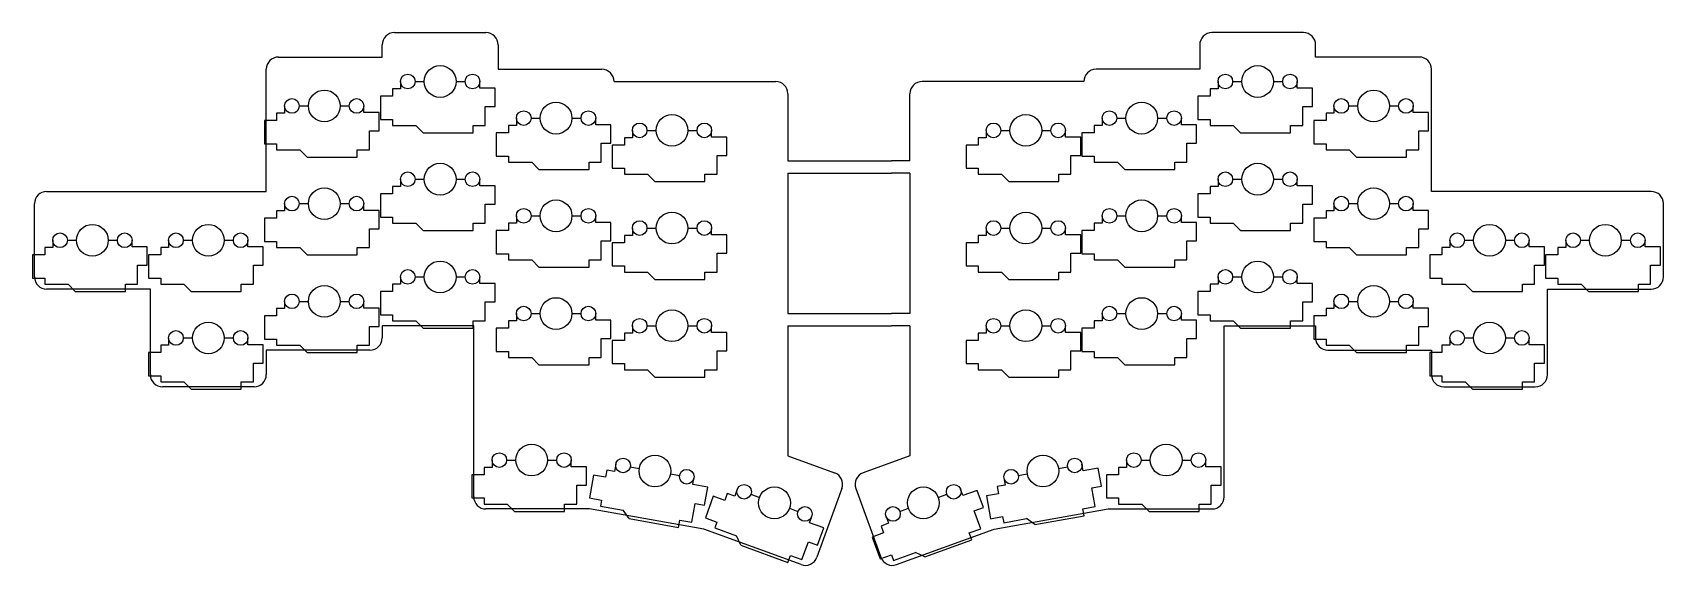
# Model space of a CAD drawing. Extents: x -134 to 134, y -87 to 0.
import ezdxf

# ---------------------------------------------------------------- set-up
doc = ezdxf.new("R2010")
doc.units = 0
doc.layers.add('BLACK', color=7, linetype='CONTINUOUS')

msp = doc.modelspace()

# ---------------------------------------------------------------- linework, layer by layer
at = {"layer": 'BLACK', "linetype": 'CONTINUOUS'}
for p, q in [((-74.5, 0), (-59.5, 0)), ((74.5, 0), (59.5, 0)), ((-76.5, -4), (-76.5, -2)), ((-57.5, -2), (-57.5, -6)), ((57.5, -2), (57.5, -6)), ((76.5, -4), (76.5, -2)), ((-93.5, -4), (-76.5, -4)), ((93.5, -4), (76.5, -4)), ((-95.5, -26), (-95.5, -6)), ((-73.5, -8), (-73.5, -9.2)), ((-71.1, -8), (-69.6, -8)), ((-64.4, -8), (-62.9, -8)), ((-60.5, -9.1), (-60.5, -8)), ((-57.5, -6), (-40.5, -6)), ((-38.5, -8), (-12, -8)), ((38.5, -8), (12, -8)), ((57.5, -6), (40.5, -6)), ((60.5, -8), (60.5, -9.2)), ((62.9, -8), (64.4, -8)), ((69.6, -8), (71.1, -8)), ((73.5, -9.1), (73.5, -8)), ((95.5, -26), (95.5, -6)), ((-76.8, -10.4), (-76.8, -14.2)), ((-74.8, -10.4), (-76.8, -10.4)), ((-74.8, -9.2), (-74.8, -10.4)), ((-73.5, -9.2), (-74.8, -9.2)), ((-58, -9.1), (-60.5, -9.1)), ((-58, -12.1), (-58, -9.1)), ((-10, -10), (-10, -21)), ((10, -21), (10, -10)), ((57.2, -10.4), (57.2, -14.2)), ((59.2, -10.4), (57.2, -10.4)), ((59.2, -9.2), (59.2, -10.4)), ((60.5, -9.2), (59.2, -9.2)), ((76, -9.1), (73.5, -9.1)), ((76, -12.1), (76, -9.1)), ((-93.8, -13.2), (-93.8, -14.4)), ((-92.5, -13.2), (-93.8, -13.2)), ((-92.5, -12), (-92.5, -13.2)), ((-90.1, -12), (-88.6, -12)), ((-83.4, -12), (-81.9, -12)), ((-79.5, -13.1), (-79.5, -12)), ((-77, -13.1), (-79.5, -13.1)), ((-77, -16.1), (-77, -13.1)), ((-59.6, -12.1), (-58, -12.1)), ((-59.6, -15.2), (-59.6, -12.1)), ((74.4, -12.1), (76, -12.1)), ((74.4, -15.2), (74.4, -12.1)), ((78.2, -13.2), (78.2, -14.4)), ((79.5, -13.2), (78.2, -13.2)), ((79.5, -12), (79.5, -13.2)), ((81.9, -12), (83.4, -12)), ((88.6, -12), (90.1, -12)), ((92.5, -13.1), (92.5, -12)), ((95, -13.1), (92.5, -13.1)), ((95, -16.1), (95, -13.1)), ((-95.8, -14.4), (-95.8, -18.2)), ((-93.8, -14.4), (-95.8, -14.4)), ((-76.8, -14.2), (-74.8, -14.2)), ((-74.8, -14.2), (-74.8, -15.2)), ((-74.8, -15.2), (-71, -15.2)), ((-69.8, -16.4), (-71, -15.2)), ((-61.6, -15.2), (-59.6, -15.2)), ((-61.6, -16.4), (-61.6, -15.2)), ((-55.8, -15.2), (-55.8, -16.4)), ((-54.5, -15.2), (-55.8, -15.2)), ((-54.5, -14), (-54.5, -15.2)), ((-52.1, -14), (-50.6, -14)), ((-45.4, -14), (-43.9, -14)), ((-41.5, -15.1), (-41.5, -14)), ((-39, -15.1), (-41.5, -15.1)), ((-39, -18.1), (-39, -15.1)), ((-35.5, -16), (-35.5, -17.2)), ((-33.1, -16), (-31.6, -16)), ((-26.4, -16), (-24.9, -16)), ((-22.5, -17.1), (-22.5, -16)), ((22.5, -16), (22.5, -17.2)), ((24.9, -16), (26.4, -16)), ((31.6, -16), (33.1, -16)), ((35.5, -17.1), (35.5, -16)), ((40.2, -15.2), (40.2, -16.4)), ((41.5, -15.2), (40.2, -15.2)), ((41.5, -14), (41.5, -15.2)), ((43.9, -14), (45.4, -14)), ((50.6, -14), (52.1, -14)), ((54.5, -15.1), (54.5, -14)), ((57, -15.1), (54.5, -15.1)), ((57, -18.1), (57, -15.1)), ((57.2, -14.2), (59.2, -14.2)), ((59.2, -14.2), (59.2, -15.2)), ((59.2, -15.2), (63, -15.2)), ((64.2, -16.4), (63, -15.2)), ((72.4, -15.2), (74.4, -15.2)), ((72.4, -16.4), (72.4, -15.2)), ((76.2, -14.4), (76.2, -18.2)), ((78.2, -14.4), (76.2, -14.4)), ((-95.8, -18.2), (-93.8, -18.2)), ((-93.8, -18.2), (-93.8, -19.2)), ((-78.6, -16.1), (-77, -16.1)), ((-78.6, -19.2), (-78.6, -16.1)), ((-69.8, -16.4), (-61.6, -16.4)), ((-57.8, -16.4), (-57.8, -20.2)), ((-55.8, -16.4), (-57.8, -16.4)), ((-40.6, -18.1), (-39, -18.1)), ((-40.6, -21.2), (-40.6, -18.1)), ((-38.8, -18.4), (-38.8, -22.2)), ((-36.8, -18.4), (-38.8, -18.4)), ((-36.8, -17.2), (-36.8, -18.4)), ((-35.5, -17.2), (-36.8, -17.2)), ((-20, -17.1), (-22.5, -17.1)), ((-20, -20.1), (-20, -17.1)), ((19.2, -18.4), (19.2, -22.2)), ((21.2, -18.4), (19.2, -18.4)), ((21.2, -17.2), (21.2, -18.4)), ((22.5, -17.2), (21.2, -17.2)), ((38, -17.1), (35.5, -17.1)), ((38, -20.1), (38, -17.1)), ((38.2, -16.4), (38.2, -20.2)), ((40.2, -16.4), (38.2, -16.4)), ((55.4, -18.1), (57, -18.1)), ((55.4, -21.2), (55.4, -18.1)), ((64.2, -16.4), (72.4, -16.4)), ((76.2, -18.2), (78.2, -18.2)), ((78.2, -18.2), (78.2, -19.2)), ((93.4, -16.1), (95, -16.1)), ((93.4, -19.2), (93.4, -16.1)), ((-93.8, -19.2), (-90, -19.2)), ((-88.8, -20.4), (-90, -19.2)), ((-88.8, -20.4), (-80.6, -20.4)), ((-80.6, -19.2), (-78.6, -19.2)), ((-80.6, -20.4), (-80.6, -19.2)), ((-57.8, -20.2), (-55.8, -20.2)), ((-55.8, -20.2), (-55.8, -21.2)), ((-55.8, -21.2), (-52, -21.2)), ((-50.8, -22.4), (-52, -21.2)), ((-42.6, -21.2), (-40.6, -21.2)), ((-42.6, -22.4), (-42.6, -21.2)), ((-21.6, -20.1), (-20, -20.1)), ((-21.6, -23.2), (-21.6, -20.1)), ((-10, -21), (7, -21)), ((10, -21), (7, -21)), ((36.4, -20.1), (38, -20.1)), ((36.4, -23.2), (36.4, -20.1)), ((38.2, -20.2), (40.2, -20.2)), ((40.2, -20.2), (40.2, -21.2)), ((40.2, -21.2), (44, -21.2)), ((45.2, -22.4), (44, -21.2)), ((53.4, -21.2), (55.4, -21.2)), ((53.4, -22.4), (53.4, -21.2)), ((78.2, -19.2), (82, -19.2)), ((83.2, -20.4), (82, -19.2)), ((83.2, -20.4), (91.4, -20.4)), ((91.4, -19.2), (93.4, -19.2)), ((91.4, -20.4), (91.4, -19.2)), ((-73.5, -24), (-73.5, -25.2)), ((-71.1, -24), (-69.6, -24)), ((-64.4, -24), (-62.9, -24)), ((-60.5, -25.1), (-60.5, -24)), ((-50.8, -22.4), (-42.6, -22.4)), ((-38.8, -22.2), (-36.8, -22.2)), ((-36.8, -22.2), (-36.8, -23.2)), ((-36.8, -23.2), (-33, -23.2)), ((-31.8, -24.4), (-33, -23.2)), ((-23.6, -23.2), (-21.6, -23.2)), ((-23.6, -24.4), (-23.6, -23.2)), ((-10, -23), (-10, -46)), ((-10, -23), (7, -23)), ((10, -23), (7, -23)), ((10, -23), (10, -46)), ((19.2, -22.2), (21.2, -22.2)), ((21.2, -22.2), (21.2, -23.2)), ((21.2, -23.2), (25, -23.2)), ((26.2, -24.4), (25, -23.2)), ((34.4, -23.2), (36.4, -23.2)), ((34.4, -24.4), (34.4, -23.2)), ((45.2, -22.4), (53.4, -22.4)), ((60.5, -24), (60.5, -25.2)), ((62.9, -24), (64.4, -24)), ((69.6, -24), (71.1, -24)), ((73.5, -25.1), (73.5, -24)), ((-131.5, -26), (-95.5, -26)), ((-76.8, -26.4), (-76.8, -30.2)), ((-74.8, -26.4), (-76.8, -26.4)), ((-74.8, -25.2), (-74.8, -26.4)), ((-73.5, -25.2), (-74.8, -25.2)), ((-58, -25.1), (-60.5, -25.1)), ((-58, -28.1), (-58, -25.1)), ((-31.8, -24.4), (-23.6, -24.4)), ((26.2, -24.4), (34.4, -24.4)), ((57.2, -26.4), (57.2, -30.2)), ((59.2, -26.4), (57.2, -26.4)), ((59.2, -25.2), (59.2, -26.4)), ((60.5, -25.2), (59.2, -25.2)), ((76, -25.1), (73.5, -25.1)), ((76, -28.1), (76, -25.1)), ((131.5, -26), (95.5, -26)), ((-133.5, -40), (-133.5, -28)), ((-93.8, -29.2), (-93.8, -30.4)), ((-92.5, -29.2), (-93.8, -29.2)), ((-92.5, -28), (-92.5, -29.2)), ((-90.1, -28), (-88.6, -28)), ((-83.4, -28), (-81.9, -28)), ((-79.5, -29.1), (-79.5, -28)), ((-77, -29.1), (-79.5, -29.1)), ((-77, -32.1), (-77, -29.1)), ((-59.6, -28.1), (-58, -28.1)), ((-59.6, -31.2), (-59.6, -28.1)), ((74.4, -28.1), (76, -28.1)), ((74.4, -31.2), (74.4, -28.1)), ((78.2, -29.2), (78.2, -30.4)), ((79.5, -29.2), (78.2, -29.2)), ((79.5, -28), (79.5, -29.2)), ((81.9, -28), (83.4, -28)), ((88.6, -28), (90.1, -28)), ((92.5, -29.1), (92.5, -28)), ((95, -29.1), (92.5, -29.1)), ((95, -32.1), (95, -29.1)), ((133.5, -40), (133.5, -28)), ((-95.8, -30.4), (-95.8, -34.2)), ((-93.8, -30.4), (-95.8, -30.4)), ((-76.8, -30.2), (-74.8, -30.2)), ((-74.8, -30.2), (-74.8, -31.2)), ((-74.8, -31.2), (-71, -31.2)), ((-69.8, -32.4), (-71, -31.2)), ((-61.6, -31.2), (-59.6, -31.2)), ((-61.6, -32.4), (-61.6, -31.2)), ((-55.8, -31.2), (-55.8, -32.4)), ((-54.5, -31.2), (-55.8, -31.2)), ((-54.5, -30), (-54.5, -31.2)), ((-52.1, -30), (-50.6, -30)), ((-45.4, -30), (-43.9, -30)), ((-41.5, -31.1), (-41.5, -30)), ((-39, -31.1), (-41.5, -31.1)), ((-39, -34.1), (-39, -31.1)), ((-35.5, -32), (-35.5, -33.2)), ((-33.1, -32), (-31.6, -32)), ((-26.4, -32), (-24.9, -32)), ((-22.5, -33.1), (-22.5, -32)), ((22.5, -32), (22.5, -33.2)), ((24.9, -32), (26.4, -32)), ((31.6, -32), (33.1, -32)), ((35.5, -33.1), (35.5, -32)), ((40.2, -31.2), (40.2, -32.4)), ((41.5, -31.2), (40.2, -31.2)), ((41.5, -30), (41.5, -31.2)), ((43.9, -30), (45.4, -30)), ((50.6, -30), (52.1, -30)), ((54.5, -31.1), (54.5, -30)), ((57, -31.1), (54.5, -31.1)), ((57, -34.1), (57, -31.1)), ((57.2, -30.2), (59.2, -30.2)), ((59.2, -30.2), (59.2, -31.2)), ((59.2, -31.2), (63, -31.2)), ((64.2, -32.4), (63, -31.2)), ((72.4, -31.2), (74.4, -31.2)), ((72.4, -32.4), (72.4, -31.2)), ((76.2, -30.4), (76.2, -34.2)), ((78.2, -30.4), (76.2, -30.4)), ((-130.5, -34), (-130.5, -35.2)), ((-128.1, -34), (-126.6, -34)), ((-121.4, -34), (-119.9, -34)), ((-117.5, -35.1), (-117.5, -34)), ((-111.5, -34), (-111.5, -35.2)), ((-109.1, -34), (-107.6, -34)), ((-102.4, -34), (-100.9, -34)), ((-98.5, -35.1), (-98.5, -34)), ((-95.8, -34.2), (-93.8, -34.2)), ((-93.8, -34.2), (-93.8, -35.2)), ((-78.6, -32.1), (-77, -32.1)), ((-78.6, -35.2), (-78.6, -32.1)), ((-69.8, -32.4), (-61.6, -32.4)), ((-57.8, -32.4), (-57.8, -36.2)), ((-55.8, -32.4), (-57.8, -32.4)), ((-40.6, -34.1), (-39, -34.1)), ((-40.6, -37.2), (-40.6, -34.1)), ((-38.8, -34.4), (-38.8, -38.2)), ((-36.8, -34.4), (-38.8, -34.4)), ((-36.8, -33.2), (-36.8, -34.4)), ((-35.5, -33.2), (-36.8, -33.2)), ((-20, -33.1), (-22.5, -33.1)), ((-20, -36.1), (-20, -33.1)), ((19.2, -34.4), (19.2, -38.2)), ((21.2, -34.4), (19.2, -34.4)), ((21.2, -33.2), (21.2, -34.4)), ((22.5, -33.2), (21.2, -33.2)), ((38, -33.1), (35.5, -33.1)), ((38, -36.1), (38, -33.1)), ((38.2, -32.4), (38.2, -36.2)), ((40.2, -32.4), (38.2, -32.4)), ((55.4, -34.1), (57, -34.1)), ((55.4, -37.2), (55.4, -34.1)), ((64.2, -32.4), (72.4, -32.4)), ((76.2, -34.2), (78.2, -34.2)), ((78.2, -34.2), (78.2, -35.2)), ((93.4, -32.1), (95, -32.1)), ((93.4, -35.2), (93.4, -32.1)), ((98.5, -34), (98.5, -35.2)), ((100.9, -34), (102.4, -34)), ((107.6, -34), (109.1, -34)), ((111.5, -35.1), (111.5, -34)), ((117.5, -34), (117.5, -35.2)), ((119.9, -34), (121.4, -34)), ((126.6, -34), (128.1, -34)), ((130.5, -35.1), (130.5, -34)), ((-133.8, -36.4), (-133.8, -40.2)), ((-131.8, -36.4), (-133.8, -36.4)), ((-131.8, -35.2), (-131.8, -36.4)), ((-130.5, -35.2), (-131.8, -35.2)), ((-115, -35.1), (-117.5, -35.1)), ((-115, -38.1), (-115, -35.1)), ((-114.8, -36.4), (-114.8, -40.2)), ((-112.8, -36.4), (-114.8, -36.4)), ((-112.8, -35.2), (-112.8, -36.4)), ((-111.5, -35.2), (-112.8, -35.2)), ((-96, -35.1), (-98.5, -35.1)), ((-96, -38.1), (-96, -35.1)), ((-93.8, -35.2), (-90, -35.2)), ((-88.8, -36.4), (-90, -35.2)), ((-88.8, -36.4), (-80.6, -36.4)), ((-80.6, -35.2), (-78.6, -35.2)), ((-80.6, -36.4), (-80.6, -35.2)), ((-57.8, -36.2), (-55.8, -36.2)), ((-55.8, -36.2), (-55.8, -37.2)), ((-55.8, -37.2), (-52, -37.2)), ((-50.8, -38.4), (-52, -37.2)), ((-42.6, -37.2), (-40.6, -37.2)), ((-42.6, -38.4), (-42.6, -37.2)), ((-21.6, -36.1), (-20, -36.1)), ((-21.6, -39.2), (-21.6, -36.1)), ((36.4, -36.1), (38, -36.1)), ((36.4, -39.2), (36.4, -36.1)), ((38.2, -36.2), (40.2, -36.2)), ((40.2, -36.2), (40.2, -37.2)), ((40.2, -37.2), (44, -37.2)), ((45.2, -38.4), (44, -37.2)), ((53.4, -37.2), (55.4, -37.2)), ((53.4, -38.4), (53.4, -37.2)), ((78.2, -35.2), (82, -35.2)), ((83.2, -36.4), (82, -35.2)), ((83.2, -36.4), (91.4, -36.4)), ((91.4, -35.2), (93.4, -35.2)), ((91.4, -36.4), (91.4, -35.2)), ((95.2, -36.4), (95.2, -40.2)), ((97.2, -36.4), (95.2, -36.4)), ((97.2, -35.2), (97.2, -36.4)), ((98.5, -35.2), (97.2, -35.2)), ((114, -35.1), (111.5, -35.1)), ((114, -38.1), (114, -35.1)), ((114.2, -36.4), (114.2, -40.2)), ((116.2, -36.4), (114.2, -36.4)), ((116.2, -35.2), (116.2, -36.4)), ((117.5, -35.2), (116.2, -35.2)), ((133, -35.1), (130.5, -35.1)), ((133, -38.1), (133, -35.1)), ((-116.6, -38.1), (-115, -38.1)), ((-116.6, -41.2), (-116.6, -38.1)), ((-97.6, -38.1), (-96, -38.1)), ((-97.6, -41.2), (-97.6, -38.1)), ((-73.5, -40), (-73.5, -41.2)), ((-71.1, -40), (-69.6, -40)), ((-64.4, -40), (-62.9, -40)), ((-60.5, -41.1), (-60.5, -40)), ((-50.8, -38.4), (-42.6, -38.4)), ((-38.8, -38.2), (-36.8, -38.2)), ((-36.8, -38.2), (-36.8, -39.2)), ((-36.8, -39.2), (-33, -39.2)), ((-31.8, -40.4), (-33, -39.2)), ((-23.6, -39.2), (-21.6, -39.2)), ((-23.6, -40.4), (-23.6, -39.2)), ((19.2, -38.2), (21.2, -38.2)), ((21.2, -38.2), (21.2, -39.2)), ((21.2, -39.2), (25, -39.2)), ((26.2, -40.4), (25, -39.2)), ((34.4, -39.2), (36.4, -39.2)), ((34.4, -40.4), (34.4, -39.2)), ((45.2, -38.4), (53.4, -38.4)), ((60.5, -40), (60.5, -41.2)), ((62.9, -40), (64.4, -40)), ((69.6, -40), (71.1, -40)), ((73.5, -41.1), (73.5, -40)), ((112.4, -38.1), (114, -38.1)), ((112.4, -41.2), (112.4, -38.1)), ((131.4, -38.1), (133, -38.1)), ((131.4, -41.2), (131.4, -38.1)), ((-133.8, -40.2), (-131.8, -40.2)), ((-131.8, -40.2), (-131.8, -41.2)), ((-131.8, -41.2), (-128, -41.2)), ((-114.5, -42), (-131.5, -42)), ((-126.8, -42.4), (-128, -41.2)), ((-126.8, -42.4), (-118.6, -42.4)), ((-118.6, -41.2), (-116.6, -41.2)), ((-118.6, -42.4), (-118.6, -41.2)), ((-114.8, -40.2), (-112.8, -40.2)), ((-114.5, -56), (-114.5, -42)), ((-112.8, -40.2), (-112.8, -41.2)), ((-112.8, -41.2), (-109, -41.2)), ((-107.8, -42.4), (-109, -41.2)), ((-107.8, -42.4), (-99.6, -42.4)), ((-99.6, -41.2), (-97.6, -41.2)), ((-99.6, -42.4), (-99.6, -41.2)), ((-76.8, -42.4), (-76.8, -46.2)), ((-74.8, -42.4), (-76.8, -42.4)), ((-74.8, -41.2), (-74.8, -42.4)), ((-73.5, -41.2), (-74.8, -41.2)), ((-58, -41.1), (-60.5, -41.1)), ((-58, -44.1), (-58, -41.1)), ((-31.8, -40.4), (-23.6, -40.4)), ((26.2, -40.4), (34.4, -40.4)), ((57.2, -42.4), (57.2, -46.2)), ((59.2, -42.4), (57.2, -42.4)), ((59.2, -41.2), (59.2, -42.4)), ((60.5, -41.2), (59.2, -41.2)), ((76, -41.1), (73.5, -41.1)), ((76, -44.1), (76, -41.1)), ((95.2, -40.2), (97.2, -40.2)), ((97.2, -40.2), (97.2, -41.2)), ((97.2, -41.2), (101, -41.2)), ((102.2, -42.4), (101, -41.2)), ((102.2, -42.4), (110.4, -42.4)), ((110.4, -41.2), (112.4, -41.2)), ((110.4, -42.4), (110.4, -41.2)), ((114.2, -40.2), (116.2, -40.2)), ((114.5, -56), (114.5, -42)), ((114.5, -42), (131.5, -42)), ((116.2, -40.2), (116.2, -41.2)), ((116.2, -41.2), (120, -41.2)), ((121.2, -42.4), (120, -41.2)), ((121.2, -42.4), (129.4, -42.4)), ((129.4, -41.2), (131.4, -41.2)), ((129.4, -42.4), (129.4, -41.2)), ((-93.8, -45.2), (-93.8, -46.4)), ((-92.5, -45.2), (-93.8, -45.2)), ((-92.5, -44), (-92.5, -45.2)), ((-90.1, -44), (-88.6, -44)), ((-83.4, -44), (-81.9, -44)), ((-79.5, -45.1), (-79.5, -44)), ((-77, -45.1), (-79.5, -45.1)), ((-77, -48.1), (-77, -45.1)), ((-59.6, -44.1), (-58, -44.1)), ((-59.6, -47.2), (-59.6, -44.1)), ((74.4, -44.1), (76, -44.1)), ((74.4, -47.2), (74.4, -44.1)), ((78.2, -45.2), (78.2, -46.4)), ((79.5, -45.2), (78.2, -45.2)), ((79.5, -44), (79.5, -45.2)), ((81.9, -44), (83.4, -44)), ((88.6, -44), (90.1, -44)), ((92.5, -45.1), (92.5, -44)), ((95, -45.1), (92.5, -45.1)), ((95, -48.1), (95, -45.1)), ((-95.8, -46.4), (-95.8, -50.2)), ((-93.8, -46.4), (-95.8, -46.4)), ((-78.6, -48.1), (-77, -48.1)), ((-78.6, -51.2), (-78.6, -48.1)), ((-76.8, -46.2), (-74.8, -46.2)), ((-61.5, -48), (-76.5, -48)), ((-76.5, -48), (-76.5, -50)), ((-74.8, -46.2), (-74.8, -47.2)), ((-74.8, -47.2), (-71, -47.2)), ((-69.8, -48.4), (-71, -47.2)), ((-61.6, -47.2), (-59.6, -47.2)), ((-61.6, -48.4), (-61.6, -47.2)), ((-61.5, -76), (-61.5, -48)), ((-55.8, -47.2), (-55.8, -48.4)), ((-54.5, -47.2), (-55.8, -47.2)), ((-54.5, -46), (-54.5, -47.2)), ((-52.1, -46), (-50.6, -46)), ((-45.4, -46), (-43.9, -46)), ((-41.5, -47.1), (-41.5, -46)), ((-39, -47.1), (-41.5, -47.1)), ((-39, -50.1), (-39, -47.1)), ((-35.5, -48), (-35.5, -49.2)), ((-33.1, -48), (-31.6, -48)), ((-26.4, -48), (-24.9, -48)), ((-22.5, -49.1), (-22.5, -48)), ((-10, -46), (7, -46)), ((-10, -48), (7, -48)), ((-10, -48), (-10, -69.29113)), ((10, -46), (7, -46)), ((10, -48), (7, -48)), ((10, -48), (10, -69.29113)), ((22.5, -48), (22.5, -49.2)), ((24.9, -48), (26.4, -48)), ((31.6, -48), (33.1, -48)), ((35.5, -49.1), (35.5, -48)), ((40.2, -47.2), (40.2, -48.4)), ((41.5, -47.2), (40.2, -47.2)), ((41.5, -46), (41.5, -47.2)), ((43.9, -46), (45.4, -46)), ((50.6, -46), (52.1, -46)), ((54.5, -47.1), (54.5, -46)), ((57, -47.1), (54.5, -47.1)), ((57, -50.1), (57, -47.1)), ((57.2, -46.2), (59.2, -46.2)), ((59.2, -46.2), (59.2, -47.2)), ((59.2, -47.2), (63, -47.2)), ((61.5, -76), (61.5, -48)), ((61.5, -48), (76.5, -48)), ((64.2, -48.4), (63, -47.2)), ((72.4, -47.2), (74.4, -47.2)), ((72.4, -48.4), (72.4, -47.2)), ((76.2, -46.4), (76.2, -50.2)), ((78.2, -46.4), (76.2, -46.4)), ((76.5, -48), (76.5, -50)), ((93.4, -48.1), (95, -48.1)), ((93.4, -51.2), (93.4, -48.1)), ((-111.5, -50), (-111.5, -51.2)), ((-109.1, -50), (-107.6, -50)), ((-102.4, -50), (-100.9, -50)), ((-98.5, -51.1), (-98.5, -50)), ((-95.8, -50.2), (-93.8, -50.2)), ((-93.8, -50.2), (-93.8, -51.2)), ((-69.8, -48.4), (-61.6, -48.4)), ((-57.8, -48.4), (-57.8, -52.2)), ((-55.8, -48.4), (-57.8, -48.4)), ((-40.6, -50.1), (-39, -50.1)), ((-40.6, -53.2), (-40.6, -50.1)), ((-38.8, -50.4), (-38.8, -54.2)), ((-36.8, -50.4), (-38.8, -50.4)), ((-36.8, -49.2), (-36.8, -50.4)), ((-35.5, -49.2), (-36.8, -49.2)), ((-20, -49.1), (-22.5, -49.1)), ((-20, -52.1), (-20, -49.1)), ((19.2, -50.4), (19.2, -54.2)), ((21.2, -50.4), (19.2, -50.4)), ((21.2, -49.2), (21.2, -50.4)), ((22.5, -49.2), (21.2, -49.2)), ((38, -49.1), (35.5, -49.1)), ((38, -52.1), (38, -49.1)), ((38.2, -48.4), (38.2, -52.2)), ((40.2, -48.4), (38.2, -48.4)), ((55.4, -50.1), (57, -50.1)), ((55.4, -53.2), (55.4, -50.1)), ((64.2, -48.4), (72.4, -48.4)), ((76.2, -50.2), (78.2, -50.2)), ((78.2, -50.2), (78.2, -51.2)), ((98.5, -50), (98.5, -51.2)), ((100.9, -50), (102.4, -50)), ((107.6, -50), (109.1, -50)), ((111.5, -51.1), (111.5, -50)), ((-114.8, -52.4), (-114.8, -56.2)), ((-112.8, -52.4), (-114.8, -52.4)), ((-112.8, -51.2), (-112.8, -52.4)), ((-111.5, -51.2), (-112.8, -51.2)), ((-96, -51.1), (-98.5, -51.1)), ((-96, -54.1), (-96, -51.1)), ((-78.5, -52), (-95.5, -52)), ((-95.5, -52), (-95.5, -56)), ((-93.8, -51.2), (-90, -51.2)), ((-88.8, -52.4), (-90, -51.2)), ((-88.8, -52.4), (-80.6, -52.4)), ((-80.6, -51.2), (-78.6, -51.2)), ((-80.6, -52.4), (-80.6, -51.2)), ((-57.8, -52.2), (-55.8, -52.2)), ((-55.8, -52.2), (-55.8, -53.2)), ((-55.8, -53.2), (-52, -53.2)), ((-50.8, -54.4), (-52, -53.2)), ((-42.6, -53.2), (-40.6, -53.2)), ((-42.6, -54.4), (-42.6, -53.2)), ((-21.6, -52.1), (-20, -52.1)), ((-21.6, -55.2), (-21.6, -52.1)), ((36.4, -52.1), (38, -52.1)), ((36.4, -55.2), (36.4, -52.1)), ((38.2, -52.2), (40.2, -52.2)), ((40.2, -52.2), (40.2, -53.2)), ((40.2, -53.2), (44, -53.2)), ((45.2, -54.4), (44, -53.2)), ((53.4, -53.2), (55.4, -53.2)), ((53.4, -54.4), (53.4, -53.2)), ((78.2, -51.2), (82, -51.2)), ((78.5, -52), (95.5, -52)), ((83.2, -52.4), (82, -51.2)), ((83.2, -52.4), (91.4, -52.4)), ((91.4, -51.2), (93.4, -51.2)), ((91.4, -52.4), (91.4, -51.2)), ((95.2, -52.4), (95.2, -56.2)), ((97.2, -52.4), (95.2, -52.4)), ((95.5, -52), (95.5, -56)), ((97.2, -51.2), (97.2, -52.4)), ((98.5, -51.2), (97.2, -51.2)), ((114, -51.1), (111.5, -51.1)), ((114, -54.1), (114, -51.1)), ((-97.6, -54.1), (-96, -54.1)), ((-97.6, -57.2), (-97.6, -54.1)), ((-50.8, -54.4), (-42.6, -54.4)), ((-38.8, -54.2), (-36.8, -54.2)), ((-36.8, -54.2), (-36.8, -55.2)), ((-36.8, -55.2), (-33, -55.2)), ((-31.8, -56.4), (-33, -55.2)), ((-23.6, -55.2), (-21.6, -55.2)), ((-23.6, -56.4), (-23.6, -55.2)), ((19.2, -54.2), (21.2, -54.2)), ((21.2, -54.2), (21.2, -55.2)), ((21.2, -55.2), (25, -55.2)), ((26.2, -56.4), (25, -55.2)), ((34.4, -55.2), (36.4, -55.2)), ((34.4, -56.4), (34.4, -55.2)), ((45.2, -54.4), (53.4, -54.4)), ((112.4, -54.1), (114, -54.1)), ((112.4, -57.2), (112.4, -54.1)), ((-114.8, -56.2), (-112.8, -56.2)), ((-112.8, -56.2), (-112.8, -57.2)), ((-112.8, -57.2), (-109, -57.2)), ((-97.5, -58), (-112.5, -58)), ((-107.8, -58.4), (-109, -57.2)), ((-107.8, -58.4), (-99.6, -58.4)), ((-99.6, -57.2), (-97.6, -57.2)), ((-99.6, -58.4), (-99.6, -57.2)), ((-31.8, -56.4), (-23.6, -56.4)), ((26.2, -56.4), (34.4, -56.4)), ((95.2, -56.2), (97.2, -56.2)), ((97.2, -56.2), (97.2, -57.2)), ((97.2, -57.2), (101, -57.2)), ((97.5, -58), (112.5, -58)), ((102.2, -58.4), (101, -57.2)), ((102.2, -58.4), (110.4, -58.4)), ((110.4, -57.2), (112.4, -57.2)), ((110.4, -58.4), (110.4, -57.2)), ((-10, -69.29113), (-2.341624, -72.078551)), ((10, -69.29113), (2.341624, -72.078551)), ((-59.8, -71.2), (-59.8, -72.4)), ((-58.5, -71.2), (-59.8, -71.2)), ((-58.5, -70), (-58.5, -71.2)), ((-56.1, -70), (-54.6, -70)), ((-49.4, -70), (-47.9, -70)), ((-45.5, -71.1), (-45.5, -70)), ((-43, -71.1), (-45.5, -71.1)), ((-43, -74.1), (-43, -71.1)), ((-39.689878, -71.627314), (-39.898256, -72.809083)), ((-38.409628, -71.853056), (-39.689878, -71.627314)), ((-38.20125, -70.671287), (-38.409628, -71.853056)), ((-35.837712, -71.088042), (-34.3605, -71.348515)), ((34.3605, -71.348515), (35.837712, -71.088042)), ((38.392263, -71.754575), (38.20125, -70.671287)), ((40.854283, -71.320455), (38.392263, -71.754575)), ((41.375227, -74.274878), (40.854283, -71.320455)), ((44.2, -71.2), (44.2, -72.4)), ((45.5, -71.2), (44.2, -71.2)), ((45.5, -70), (45.5, -71.2)), ((47.9, -70), (49.4, -70)), ((54.6, -70), (56.1, -70)), ((58.5, -71.1), (58.5, -70)), ((61, -71.1), (58.5, -71.1)), ((61, -74.1), (61, -71.1)), ((-61.8, -72.4), (-61.8, -76.2)), ((-59.8, -72.4), (-61.8, -72.4)), ((-44.6, -74.1), (-43, -74.1)), ((-44.6, -77.2), (-44.6, -74.1)), ((-41.867872, -72.461786), (-42.527735, -76.204056)), ((-39.898256, -72.809083), (-41.867872, -72.461786)), ((-29.2395, -72.251485), (-27.762288, -72.511958)), ((-25.589763, -74.012002), (-25.39875, -72.928713)), ((-23.127743, -74.446122), (-25.589763, -74.012002)), ((-23.648688, -77.400545), (-23.127743, -74.446122)), ((-18.308002, -74.776869), (-18.718426, -75.9045)), ((-1.146236, -74.642069), (-5.250452, -85.918311)), ((1.146236, -74.64207), (5.250452, -85.918311)), ((18.684224, -75.810531), (18.308002, -74.776869)), ((25.607127, -74.110482), (24.326877, -74.336225)), ((24.326877, -74.336225), (24.535255, -75.517994)), ((25.39875, -72.928713), (25.607127, -74.110482)), ((27.762288, -72.511958), (29.2395, -72.251485)), ((39.799535, -74.552715), (41.375227, -74.274878)), ((40.337844, -77.605619), (39.799535, -74.552715)), ((42.2, -72.4), (42.2, -76.2)), ((44.2, -72.4), (42.2, -72.4)), ((59.4, -74.1), (61, -74.1)), ((59.4, -77.2), (59.4, -74.1)), ((-61.8, -76.2), (-59.8, -76.2)), ((-59.8, -76.2), (-59.8, -77.2)), ((-59.8, -77.2), (-56, -77.2)), ((-54.8, -78.4), (-56, -77.2)), ((-46.6, -77.2), (-44.6, -77.2)), ((-46.6, -78.4), (-46.6, -77.2)), ((-42.527735, -76.204056), (-40.558119, -76.551352)), ((-40.558119, -76.551352), (-40.731767, -77.53616)), ((-25.76269, -80.175612), (-25.22438, -77.122708)), ((-25.22438, -77.122708), (-23.648688, -77.400545)), ((-22.229836, -75.903465), (-23.529513, -79.474297)), ((-20.350451, -76.587505), (-22.229836, -75.903465)), ((-19.940027, -75.459874), (-20.350451, -76.587505)), ((-18.718426, -75.9045), (-19.940027, -75.459874)), ((-16.05274, -75.597717), (-14.643201, -76.110748)), ((14.643201, -76.110748), (16.05274, -75.597717)), ((21.033456, -74.955481), (18.684224, -75.810531)), ((22.059516, -77.774558), (21.033456, -74.955481)), ((24.535255, -75.517994), (22.56564, -75.865291)), ((22.56564, -75.865291), (23.225503, -79.60756)), ((42.2, -76.2), (44.2, -76.2)), ((44.2, -76.2), (44.2, -77.2)), ((44.2, -77.2), (48, -77.2)), ((49.2, -78.4), (48, -77.2)), ((57.4, -77.2), (59.4, -77.2)), ((57.4, -78.4), (57.4, -77.2)), ((-42.5, -78), (-59.5, -78)), ((-54.8, -78.4), (-46.6, -78.4)), ((-23.788653, -81.299315), (-42.5, -78)), ((-40.731767, -77.53616), (-36.989498, -78.196023)), ((-36.016106, -79.58617), (-36.989498, -78.196023)), ((-36.016106, -79.58617), (-27.940683, -81.010085)), ((-27.940683, -81.010085), (-27.732305, -79.828316)), ((-27.732305, -79.828316), (-25.76269, -80.175612)), ((-23.529513, -79.474297), (-21.650127, -80.158337)), ((-21.650127, -80.158337), (-21.992147, -81.09803)), ((-9.756799, -77.889252), (-8.34726, -78.402283)), ((-6.46822, -80.256793), (-6.091998, -79.223131)), ((6.091998, -79.223131), (6.502422, -80.350762)), ((8.34726, -78.402283), (9.756799, -77.889252)), ((20.556008, -78.321791), (22.059516, -77.774558)), ((21.61627, -81.234838), (20.556008, -78.321791)), ((23.225503, -79.60756), (25.195118, -79.260264)), ((23.788653, -81.299315), (42.5, -78)), ((25.195118, -79.260264), (25.368766, -80.245072)), ((25.368766, -80.245072), (29.111036, -79.585209)), ((30.501183, -80.5586), (29.111036, -79.585209)), ((30.501183, -80.5586), (38.576607, -79.134685)), ((38.368229, -77.952916), (40.337844, -77.605619)), ((38.576607, -79.134685), (38.368229, -77.952916)), ((42.5, -78), (59.5, -78)), ((49.2, -78.4), (57.4, -78.4)), ((-7.813881, -87.113657), (-23.788653, -81.299315)), ((-21.992147, -81.09803), (-18.421316, -82.397706)), ((-17.704109, -83.935762), (-18.421316, -82.397706)), ((-4.118989, -81.111843), (-6.46822, -80.256793)), ((-5.145049, -83.930921), (-4.118989, -81.111843)), ((5.691246, -81.923019), (3.811861, -82.60706)), ((3.811861, -82.60706), (5.111537, -86.177892)), ((6.502422, -80.350762), (5.280822, -80.795388)), ((5.280822, -80.795388), (5.691246, -81.923019)), ((7.813881, -87.113657), (23.788653, -81.299315)), ((19.736885, -81.918878), (21.61627, -81.234838)), ((20.147309, -83.046509), (19.736885, -81.918878)), ((-17.704109, -83.935762), (-9.998629, -86.740327)), ((-7.70882, -86.296736), (-6.648557, -83.383689)), ((-6.648557, -83.383689), (-5.145049, -83.930921)), ((5.111537, -86.177892), (6.990922, -85.493851)), ((6.990922, -85.493851), (7.332943, -86.433544)), ((7.332943, -86.433544), (10.903775, -85.133867)), ((12.44183, -85.851074), (10.903775, -85.133867)), ((12.44183, -85.851074), (20.147309, -83.046509)), ((-9.998629, -86.740327), (-9.588205, -85.612696)), ((-9.588205, -85.612696), (-7.70882, -86.296736))]:
    msp.add_line(p, q, dxfattribs=at)
at = {"layer": 'BLACK'}
for centre, radius in [((-72.3, -8), 1.2), ((-67, -8), 2.6), ((-61.7, -8), 1.2), ((61.7, -8), 1.2), ((67, -8), 2.6), ((72.3, -8), 1.2), ((-86, -12), 2.6), ((86, -12), 2.6), ((-91.3, -12), 1.2), ((-80.7, -12), 1.2), ((-53.3, -14), 1.2), ((-48, -14), 2.6), ((-42.7, -14), 1.2), ((42.7, -14), 1.2), ((48, -14), 2.6), ((53.3, -14), 1.2), ((80.7, -12), 1.2), ((91.3, -12), 1.2), ((-34.3, -16), 1.2), ((-29, -16), 2.6), ((-23.7, -16), 1.2), ((23.7, -16), 1.2), ((29, -16), 2.6), ((34.3, -16), 1.2), ((-72.3, -24), 1.2), ((-67, -24), 2.6), ((-61.7, -24), 1.2), ((61.7, -24), 1.2), ((67, -24), 2.6), ((72.3, -24), 1.2), ((-86, -28), 2.6), ((86, -28), 2.6), ((-91.3, -28), 1.2), ((-80.7, -28), 1.2), ((-53.3, -30), 1.2), ((-48, -30), 2.6), ((-42.7, -30), 1.2), ((-29, -32), 2.6), ((29, -32), 2.6), ((42.7, -30), 1.2), ((48, -30), 2.6), ((53.3, -30), 1.2), ((80.7, -28), 1.2), ((91.3, -28), 1.2), ((-124, -34), 2.6), ((-105, -34), 2.6), ((-34.3, -32), 1.2), ((-23.7, -32), 1.2), ((23.7, -32), 1.2), ((34.3, -32), 1.2), ((105, -34), 2.6), ((124, -34), 2.6), ((-129.3, -34), 1.2), ((-118.7, -34), 1.2), ((-110.3, -34), 1.2), ((-99.7, -34), 1.2), ((99.7, -34), 1.2), ((110.3, -34), 1.2), ((118.7, -34), 1.2), ((129.3, -34), 1.2), ((-67, -40), 2.6), ((67, -40), 2.6), ((-72.3, -40), 1.2), ((-61.7, -40), 1.2), ((61.7, -40), 1.2), ((72.3, -40), 1.2), ((-86, -44), 2.6), ((86, -44), 2.6), ((-91.3, -44), 1.2), ((-80.7, -44), 1.2), ((-53.3, -46), 1.2), ((-48, -46), 2.6), ((-42.7, -46), 1.2), ((-29, -48), 2.6), ((29, -48), 2.6), ((42.7, -46), 1.2), ((48, -46), 2.6), ((53.3, -46), 1.2), ((80.7, -44), 1.2), ((91.3, -44), 1.2), ((-105, -50), 2.6), ((-34.3, -48), 1.2), ((-23.7, -48), 1.2), ((23.7, -48), 1.2), ((34.3, -48), 1.2), ((105, -50), 2.6), ((-110.3, -50), 1.2), ((-99.7, -50), 1.2), ((99.7, -50), 1.2), ((110.3, -50), 1.2), ((-57.3, -70), 1.2), ((-52, -70), 2.6), ((-46.7, -70), 1.2), ((-31.8, -71.8), 2.6), ((31.8, -71.8), 2.6), ((46.7, -70), 1.2), ((52, -70), 2.6), ((57.3, -70), 1.2), ((-37.019481, -70.879665), 1.2), ((-26.580519, -72.720335), 1.2), ((26.580519, -72.720335), 1.2), ((37.019481, -70.879665), 1.2), ((-17.180371, -75.187293), 1.2), ((-12.2, -77), 2.6), ((12.2, -77), 2.6), ((17.180371, -75.187293), 1.2), ((-7.219629, -78.812707), 1.2), ((7.219629, -78.812707), 1.2)]:
    msp.add_circle(centre, radius, dxfattribs=at)
for centre, radius, start, end in [((-74.5, -2), 2, 90, 180), ((-59.5, -2), 2, 0, 90), ((59.5, -2), 2, 90, 180), ((74.5, -2), 2, 0, 90), ((-93.5, -6), 2, 90, 180), ((93.5, -6), 2, 0, 90), ((-40.5, -8), 2, 0, 90), ((-12, -10), 2, 0, 90), ((12, -10), 2, 90, 180), ((40.5, -8), 2, 90, 180), ((-131.5, -28), 2, 90, 180), ((131.5, -28), 2, 0, 90), ((-131.5, -40), 2, -180, -90), ((131.5, -40), 2, -90, 0), ((-78.5, -50), 2, -90, 0), ((78.5, -50), 2, -180, -90), ((-112.5, -56), 2, -180, -90), ((-97.5, -56), 2, -90, 0), ((97.5, -56), 2, -180, -90), ((112.5, -56), 2, -90, 0), ((-3.0257, -73.958), 2.000072, -20.00000128, 69.99966332), ((3.0257, -73.958), 2.000084, -249.99966332, -159.9999718), ((-59.5, -76), 2, -180, -90), ((59.5, -76), 2, -90, 0), ((-7.1298, -85.2343), 1.999955, -110.00137274, -19.99957649), ((7.1298, -85.2343), 1.999987, -160.00042351, -69.99862726)]:
    msp.add_arc(centre, radius, start, end, dxfattribs=at)

doc.saveas('drawing.dxf')
